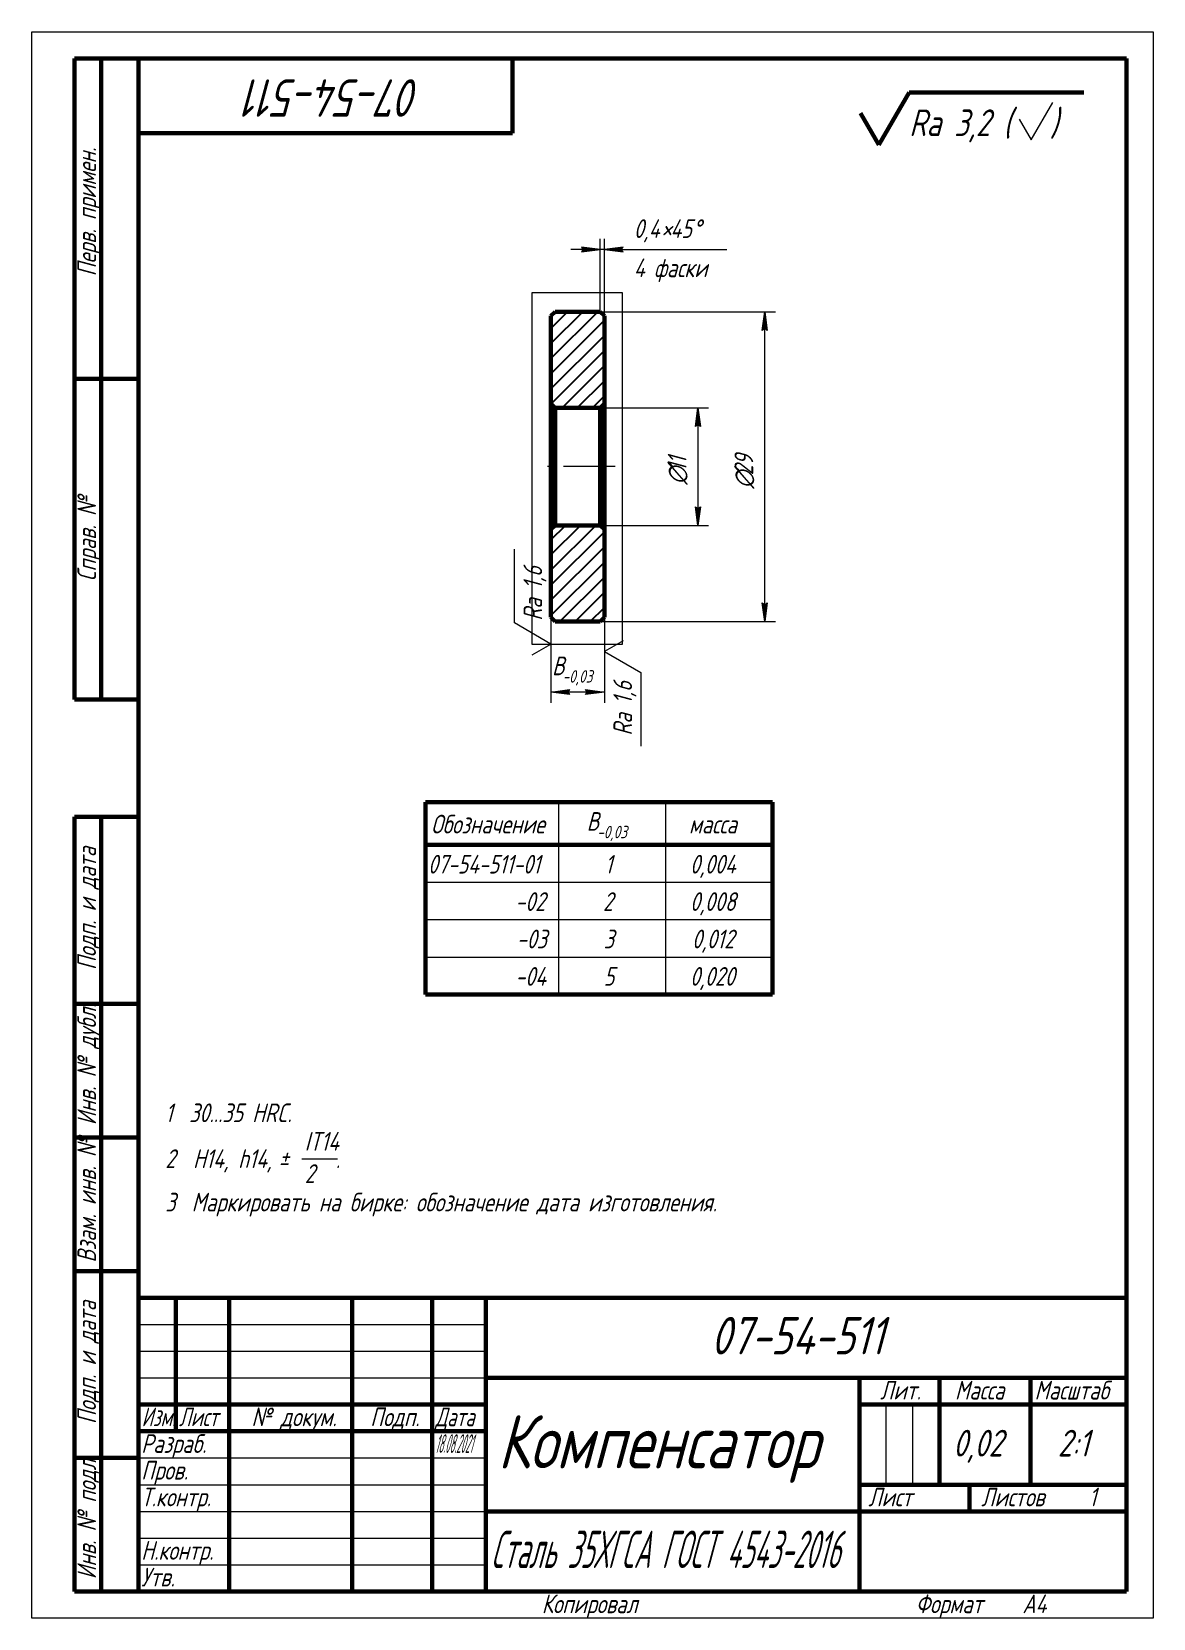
# Model space of a CAD drawing. Header units: millimetres. Extents: x 0 to 210, y 0 to 297.
import ezdxf

# ---------------------------------------------------------------- set-up
doc = ezdxf.new("R2010")
doc.units = ezdxf.units.MM
for name, pattern in [('K5LT_AXLED', [14.136858, 9.636858, -1.5, 1.5, -1.5]), ('K5LT_BASIC', [0]), ('K5LT_THIN', [0]), ('K5LT_THIN_INCLUDED_TO_HATCHING', [0])]:
    doc.linetypes.add(name, pattern=pattern)
doc.layers.add('Системный слой', color=7, linetype='Continuous')
doc.styles.add('KDIMTEXTSTYLE', font='GOST_AU.SHX', dxfattribs={"width": 0.96, "oblique": 15, "height": 5})
doc.styles.add('KTEXTSTYLE', font='GOST_AU.SHX', dxfattribs={"width": 0.96, "height": 5})
doc.dimstyles.new('KDIMSTYLE (2.00)', dxfattribs={"dimtxt": 5, "dimasz": 1, "dimexe": 2, "dimexo": 0, "dimgap": 1, "dimtad": 1, "dimlfac": 0.5, "dimtxsty": 'KDIMTEXTSTYLE', "dimsah": 1, "dimcen": 0, "dimdle": 1, "dimadec": 0, "dimazin": 0, "dimtfac": 0.667, "dimtmove": 0, "dimatfit": 3, "dimfxl": 1, "dimtvp": 1, "dimtolj": 1, "dimtzin": 0, "dimarcsym": 0})

# ---------------------------------------------------------------- blocks, each defined once
blk = doc.blocks.new('D0')
at = {"layer": 'Системный слой'}
for points in [[(137.7, 241.09), (137.24, 244.59), (136.77, 241.09), (137.24, 241.44)], [(137.24, 186.59), (136.77, 190.09), (137.24, 189.74), (137.7, 190.09)]]:
    blk.add_hatch(color=7, dxfattribs=at).paths.add_polyline_path(points)
at = {"layer": 'Системный слой', "color": 7, "linetype": 'K5LT_THIN', "lineweight": 18}
for p, q in [((106.42, 244.59), (139.24, 244.59)), ((136.77, 241.09), (137.24, 244.59)), ((137.24, 244.59), (137.7, 241.09)), ((137.24, 186.59), (137.24, 244.59)), ((137.24, 241.44), (136.77, 241.09)), ((137.7, 241.09), (137.24, 241.44)), ((137.24, 186.59), (136.77, 190.09)), ((136.77, 190.09), (137.24, 189.74)), ((137.24, 189.74), (137.7, 190.09)), ((137.7, 190.09), (137.24, 186.59)), ((106.42, 186.59), (139.24, 186.59))]:
    blk.add_line(p, q, dxfattribs=at)
at = {"layer": 'Системный слой', "color": 7, "char_height": 3.5, "attachment_point": 1, "rotation": 90, "style": 'KTEXTSTYLE'}
for s, insert in [('\\H3.5;\\W0.965;\\Q15;\\Q15;29', (131.59, 213.98)), ('\\H3.5;\\W0.965;\\Q15;\\Q15;∅', (131.59, 211.48))]:
    blk.add_mtext(s, dxfattribs=dict(at, insert=insert))
blk = doc.blocks.new('KDIMARROW_01')
at = {"layer": 'Системный слой'}
blk.add_hatch(color=0, dxfattribs=at).paths.add_polyline_path([(0, 0), (-3.5, 0.46), (-3.15, 0), (-3.5, -0.46)])
at = {"layer": 'Системный слой', "color": 0, "linetype": 'K5LT_THIN', "lineweight": 18}
for p, q in [((-3.15, 0), (-3.5, 0.46)), ((-3.5, 0.46), (0, 0)), ((0, 0), (-3.5, -0.46)), ((-3.5, -0.46), (-3.15, 0)), ((0, 0), (-1, 0))]:
    blk.add_line(p, q, dxfattribs=at)
blk = doc.blocks.new('D1')
at = {"layer": 'Системный слой'}
for points in [[(124.74, 226.59), (124.28, 223.09), (124.74, 223.44), (125.2, 223.09)], [(124.74, 204.59), (124.28, 208.09), (124.74, 207.74), (125.2, 208.09)]]:
    blk.add_hatch(color=7, dxfattribs=at).paths.add_polyline_path(points)
at = {"layer": 'Системный слой', "color": 7, "linetype": 'K5LT_THIN', "lineweight": 18}
for p, q in [((106.42, 226.59), (126.74, 226.59)), ((124.28, 223.09), (124.74, 226.59)), ((124.74, 226.59), (125.2, 223.09)), ((124.74, 226.59), (124.74, 204.59)), ((124.74, 223.44), (124.28, 223.09)), ((125.2, 223.09), (124.74, 223.44)), ((124.74, 204.59), (124.28, 208.09)), ((124.28, 208.09), (124.74, 207.74)), ((124.74, 207.74), (125.2, 208.09)), ((125.2, 208.09), (124.74, 204.59)), ((106.42, 204.59), (126.74, 204.59))]:
    blk.add_line(p, q, dxfattribs=at)
at = {"layer": 'Системный слой', "color": 7, "char_height": 3.5, "attachment_point": 1, "rotation": 90, "style": 'KTEXTSTYLE'}
for s, insert in [('\\H3.5;\\W0.965;\\Q15;\\Q15;11', (119.1, 214.72)), ('\\H3.5;\\W0.965;\\Q15;\\Q15;∅', (119.1, 212.22))]:
    blk.add_mtext(s, dxfattribs=dict(at, insert=insert))
blk = doc.blocks.new('D2')
at = {"layer": 'Системный слой'}
for points in [[(100.72, 173.84), (97.22, 173.38), (100.72, 172.92), (100.37, 173.38)], [(107.22, 173.38), (103.72, 173.84), (104.07, 173.38), (103.72, 172.92)]]:
    blk.add_hatch(color=7, dxfattribs=at).paths.add_polyline_path(points)
at = {"layer": 'Системный слой', "color": 7, "linetype": 'K5LT_THIN', "lineweight": 18}
for p, q in [((97.22, 187.39), (97.22, 171.38)), ((107.22, 187.39), (107.22, 171.38)), ((97.22, 173.38), (100.72, 173.84)), ((100.72, 172.92), (97.22, 173.38)), ((107.22, 173.38), (97.22, 173.38)), ((100.72, 173.84), (100.37, 173.38)), ((100.37, 173.38), (100.72, 172.92)), ((104.07, 173.38), (103.72, 173.84)), ((103.72, 173.84), (107.22, 173.38)), ((107.22, 173.38), (103.72, 172.92)), ((103.72, 172.92), (104.07, 173.38))]:
    blk.add_line(p, q, dxfattribs=at)
at = {"layer": 'Системный слой', "color": 7, "attachment_point": 1, "style": 'KTEXTSTYLE'}
for s, insert, char_height in [('\\H3.5;\\W0.965;\\Q15;\\Q15;B', (97.43, 180.04), 3.5), ('\\H3.5;\\W0.965;\\Q15;\\Q15;\\H2.33;-0,03', (99.38, 177.48), 2.3333)]:
    blk.add_mtext(s, dxfattribs=dict(at, insert=insert, char_height=char_height))
blk = doc.blocks.new('D3')
at = {"layer": 'Системный слой'}
for points in [[(106.42, 256.24), (102.92, 256.7), (103.27, 256.24), (102.92, 255.78)], [(110.72, 256.7), (107.22, 256.24), (110.72, 255.78), (110.37, 256.24)]]:
    blk.add_hatch(color=7, dxfattribs=at).paths.add_polyline_path(points)
at = {"layer": 'Системный слой', "color": 7, "linetype": 'K5LT_THIN', "lineweight": 18}
for p, q in [((106.42, 256.24), (100.92, 256.24)), ((106.42, 256.24), (102.92, 256.7)), ((102.92, 256.7), (103.27, 256.24)), ((103.27, 256.24), (102.92, 255.78)), ((102.92, 255.78), (106.42, 256.24)), ((106.42, 244.59), (106.42, 258.24)), ((107.22, 256.24), (106.42, 256.24)), ((107.22, 243.79), (107.22, 258.24)), ((110.72, 256.7), (107.22, 256.24)), ((107.22, 256.24), (110.72, 255.78)), ((107.22, 256.24), (112.72, 256.24)), ((107.22, 256.24), (110.73, 256.24)), ((110.37, 256.24), (110.72, 256.7)), ((110.72, 255.78), (110.37, 256.24)), ((110.73, 256.24), (130.17, 256.24))]:
    blk.add_line(p, q, dxfattribs=at)
at = {"layer": 'Системный слой', "color": 7, "char_height": 3.5, "attachment_point": 1, "style": 'KTEXTSTYLE'}
for s, insert in [('\\H3.5;\\W0.965;\\Q15;\\Q15;0,4', (112.73, 261.89)), ('\\H3.5;\\W0.965;\\Q15;\\Q15;45', (119.58, 261.89)), ('\\H3.5;\\W0.965;\\Q15;\\Q15;°', (123.75, 261.89)), ('\\H3.5;\\W0.965;\\Q15;\\Q15;×', (117.91, 261.89)), ('\\H3.5;\\W0.965;\\Q15;\\Q15;4 фаски', (112.73, 254.55))]:
    blk.add_mtext(s, dxfattribs=dict(at, insert=insert))
blk = doc.blocks.new('KDIMARROW_02')
at = {"layer": 'Системный слой'}
blk.add_hatch(color=0, dxfattribs=at).paths.add_polyline_path([(3.15, 0), (3.5, 0.46), (0, 0), (3.5, -0.46)])
at = {"layer": 'Системный слой', "color": 0, "linetype": 'K5LT_THIN', "lineweight": 18}
for p, q in [((0, 0), (-1, 0)), ((3.5, 0.46), (0, 0)), ((0, 0), (3.5, -0.46)), ((0, 0), (5.5, 0)), ((3.15, 0), (3.5, 0.46)), ((3.5, -0.46), (3.15, 0))]:
    blk.add_line(p, q, dxfattribs=at)
blk = doc.blocks.new('U0')
at = {"layer": 'Системный слой', "color": 7, "linetype": 'K5LT_THIN', "lineweight": 18}
for p, q in [((90.38, 186.32), (90.38, 200.11)), ((97.22, 182.37), (90.38, 186.32)), ((93.72, 180.35), (97.22, 182.37))]:
    blk.add_line(p, q, dxfattribs=at)
at = {"layer": 'Системный слой', "color": 7, "insert": (92.07, 186.75), "char_height": 3.5, "attachment_point": 1, "rotation": 90, "style": 'KTEXTSTYLE'}
blk.add_mtext('\\H3.5;\\W0.965;\\Q15;\\Q15;Ra 1,6', dxfattribs=at)
blk = doc.blocks.new('U1')
at = {"layer": 'Системный слой', "color": 7, "linetype": 'K5LT_THIN', "lineweight": 18}
for p, q in [((110.72, 182.99), (107.22, 180.97)), ((107.22, 180.97), (114.06, 177.02)), ((114.06, 177.02), (114.06, 163.23))]:
    blk.add_line(p, q, dxfattribs=at)
at = {"layer": 'Системный слой', "color": 7, "insert": (108.91, 165.23), "char_height": 3.5, "attachment_point": 1, "rotation": 90, "style": 'KTEXTSTYLE'}
blk.add_mtext('\\H3.5;\\W0.965;\\Q15;\\Q15;Ra 1,6', dxfattribs=at)
blk = doc.blocks.new('U2')
at = {"layer": 'Системный слой', "color": 150, "linetype": 'K5LT_BASIC', "lineweight": 60, "true_color": 0x0080ff}
for p, q in [((73.7, 152.78), (138.7, 152.78)), ((73.7, 116.78), (73.7, 152.78)), ((138.7, 116.78), (138.7, 152.78)), ((73.7, 144.78), (138.7, 144.78)), ((73.7, 116.78), (138.7, 116.78))]:
    blk.add_line(p, q, dxfattribs=at)
at = {"layer": 'Системный слой', "color": 7, "linetype": 'K5LT_THIN', "lineweight": 18}
for p, q in [((98.7, 116.78), (98.7, 152.78)), ((118.7, 116.78), (118.7, 152.78)), ((73.7, 137.78), (138.7, 137.78)), ((73.7, 130.78), (138.7, 130.78)), ((73.7, 123.78), (138.7, 123.78))]:
    blk.add_line(p, q, dxfattribs=at)
at = {"layer": 'Системный слой', "color": 7, "attachment_point": 1, "style": 'KTEXTSTYLE'}
for s, insert, char_height in [('\\H3.5;\\W0.965;\\Q15;\\Q15;Обозначение', (74.78, 150.41), 3.5), ('\\H3.5;\\W0.965;\\Q15;\\Q15;B', (103.91, 150.92), 3.5), ('\\H3.5;\\W0.965;\\Q15;\\Q15;масса', (123.06, 150.41), 3.5), ('\\H3.5;\\W0.965;\\Q15;\\Q15;\\H2.33;-0,03', (105.86, 148.35), 2.3333), ('\\H3.5;\\W0.965;\\Q15;\\Q15;\\W0.951;07-54-511-01', (74.2, 142.91), 3.5), ('\\H3.5;\\W0.965;\\Q15;\\Q15;1', (107.32, 142.91), 3.5), ('\\H3.5;\\W0.965;\\Q15;\\Q15;0,004', (123.25, 142.91), 3.5), ('\\H3.5;\\W0.965;\\Q15;\\Q15;-02', (90.54, 135.91), 3.5), ('\\H3.5;\\W0.965;\\Q15;\\Q15;2', (106.95, 135.91), 3.5), ('\\H3.5;\\W0.965;\\Q15;\\Q15;0,008', (123.25, 135.91), 3.5), ('\\H3.5;\\W0.965;\\Q15;\\Q15;-03', (90.82, 128.91), 3.5), ('\\H3.5;\\W0.965;\\Q15;\\Q15;3', (107.09, 128.91), 3.5), ('\\H3.5;\\W0.965;\\Q15;\\Q15;0,012', (123.62, 128.91), 3.5), ('\\H3.5;\\W0.965;\\Q15;\\Q15;-04', (90.54, 121.91), 3.5), ('\\H3.5;\\W0.965;\\Q15;\\Q15;5', (107.09, 121.91), 3.5), ('\\H3.5;\\W0.965;\\Q15;\\Q15;0,020', (123.25, 121.91), 3.5)]:
    blk.add_mtext(s, dxfattribs=dict(at, insert=insert, char_height=char_height))
blk = doc.blocks.new('U3')
at = {"layer": 'Системный слой', "color": 7, "linetype": 'K5LT_THIN_INCLUDED_TO_HATCHING', "lineweight": 18}
for p, q in [((93.67, 248.14), (93.67, 182.37)), ((110.62, 248.14), (93.67, 248.14)), ((110.62, 182.37), (110.62, 248.14)), ((93.67, 182.37), (110.62, 182.37))]:
    blk.add_line(p, q, dxfattribs=at)
blk = doc.blocks.new('U4')
at = {"color": 7, "linetype": 'K5LT_THIN', "lineweight": 18}
for p, q in [((0, 0), (0, 297)), ((0, 297), (210, 297)), ((210, 297), (210, 0)), ((20, 55), (85, 55)), ((20, 50), (85, 50)), ((20, 45), (85, 45)), ((159.96, 25), (159.96, 40)), ((164.98, 25), (164.98, 40)), ((20, 30), (85, 30)), ((20, 25), (85, 25)), ((20, 20), (85, 20)), ((20, 15), (85, 15)), ((20, 10), (85, 10)), ((210, 0), (0, 0))]:
    blk.add_line(p, q, dxfattribs=at)
at = {"color": 150, "linetype": 'K5LT_BASIC', "lineweight": 60, "true_color": 0x0080ff}
for p, q in [((8, 172), (8, 292)), ((20, 292), (8, 292)), ((13, 172), (13, 292)), ((20, 5), (20, 292)), ((20, 292), (205, 292)), ((90, 292), (90, 278)), ((205, 292), (205, 5)), ((90, 278), (20, 278)), ((20, 232), (8, 232)), ((20, 172), (8, 172)), ((8, 5), (8, 150)), ((20, 150), (8, 150)), ((13, 5), (13, 150)), ((20, 115), (8, 115)), ((20, 90), (8, 90)), ((20, 65), (8, 65)), ((20, 60), (205, 60)), ((20, 5), (20, 60)), ((27, 35), (27, 60)), ((37, 5), (37, 60)), ((60, 5), (60, 60)), ((75, 5), (75, 60)), ((85, 5), (85, 60)), ((85, 45), (205, 45)), ((155, 5), (155, 45)), ((170, 25), (170, 45)), ((187, 25), (187, 45)), ((20, 40), (85, 40)), ((155, 40), (170, 40)), ((170, 40), (205, 40)), ((20, 35), (85, 35)), ((20, 30), (8, 30)), ((155, 25), (205, 25)), ((175.57, 20), (175.57, 25)), ((85, 20), (155, 20)), ((155, 20), (205, 20)), ((20, 5), (8, 5)), ((205, 5), (20, 5))]:
    blk.add_line(p, q, dxfattribs=at)
at = {"color": 7, "attachment_point": 1, "style": 'KTEXTSTYLE'}
for s, insert, char_height, rotation in [('\\H3.5;\\W0.965;\\Q15;\\Q15;\\H7.00;07-54-511', (72.85, 281.1), 7, 180), ('\\H3.5;\\W0.965;\\Q15;\\Q15;Перв. примен.', (8.55, 251.21), 3.5, 90), ('\\H3.5;\\W0.965;\\Q15;\\Q15;Справ. №', (8.55, 194.14), 3.5, 90), ('\\H3.5;\\W0.965;\\Q15;\\Q15;Подп. и дата', (8.55, 121.35), 3.5, 90), ('\\H3.5;\\W0.965;\\Q15;\\Q15;Инв. № дубл.', (8.55, 92.31), 3.5, 90), ('\\H3.5;\\W0.965;\\Q15;\\Q15;Взам. инв. №', (8.55, 66.58), 3.5, 90), ('\\H3.5;\\W0.965;\\Q15;\\Q15;Подп. и дата', (8.55, 36.35), 3.5, 90), ('\\H3.5;\\W0.965;\\Q15;\\Q15;Инв. № подл.', (8.55, 7.31), 3.5, 90)]:
    blk.add_mtext(s, dxfattribs=dict(at, insert=insert, char_height=char_height, rotation=rotation))
for s, insert, char_height in [('\\H3.5;\\W0.965;\\Q15;\\Q15;\\H7.00;07-54-511', (127.15, 56.4), 7), ('\\H3.5;\\W0.965;\\Q15;\\Q15;Лит.', (158.84, 44.45), 3.5), ('\\H3.5;\\W0.965;\\Q15;\\Q15;Масса', (172.86, 44.45), 3.5), ('\\H3.5;\\W0.965;\\Q15;\\Q15;Масштаб', (187.77, 44.45), 3.5), ('\\H3.5;\\W0.965;\\Q15;\\Q15;\\W0.856;Изм.', (20.57, 39.45), 3.5), ('\\H3.5;\\W0.965;\\Q15;\\Q15;\\W0.862;Лист', (27.57, 39.45), 3.5), ('\\H3.5;\\W0.965;\\Q15;\\Q15;№ докум.', (41.14, 39.45), 3.5), ('\\H3.5;\\W0.965;\\Q15;\\Q15;Подп.', (63.38, 39.45), 3.5), ('\\H3.5;\\W0.965;\\Q15;\\Q15;\\W0.862;Дата', (75.57, 39.45), 3.5), ('\\H3.5;\\W0.965;\\Q15;\\Q15;\\H10.00;Компенсатор', (87.22, 38.06), 10), ('\\H3.5;\\W0.965;\\Q15;\\Q15;Разраб.', (20.5, 34.45), 3.5), ('\\H3.5;\\W0.965;\\Q15;\\Q15;\\W0.427;18.08.2021', (75.5, 34.45), 3.5), ('\\H3.5;\\W0.965;\\Q15;\\Q15;\\H5.00;0,02', (172.5, 35.28), 5), ('\\H3.5;\\W0.965;\\Q15;\\Q15;\\H5.00;{\\c16711680;2:1}', (192.11, 35.28), 5), ('\\H3.5;\\W0.965;\\Q15;\\Q15;Пров.', (20.5, 29.45), 3.5), ('\\H3.5;\\W0.965;\\Q15;\\Q15;Т.контр.', (20.5, 24.45), 3.5), ('\\H3.5;\\W0.965;\\Q15;\\Q15;Лист', (156.64, 24.45), 3.5), ('\\H3.5;\\W0.965;\\Q15;\\Q15;Листов', (177.78, 24.45), 3.5), ('\\H3.5;\\W0.965;\\Q15;\\Q15;1', (197.95, 24.45), 3.5), ('\\H3.5;\\W0.965;\\Q15;\\Q15;\\W0.607;\\H7.00;Сталь 35ХГСА ГОСТ 4543-2016', (85.97, 16.4), 7), ('\\H3.5;\\W0.965;\\Q15;\\Q15;Н.контр.', (20.5, 14.45), 3.5), ('\\H3.5;\\W0.965;\\Q15;\\Q15;Утв.', (20.5, 9.45), 3.5), ('\\H3.5;\\W0.965;\\Q15;\\Q15;Копировал', (95.5, 4.45), 3.5), ('\\H3.5;\\W0.965;\\Q15;\\Q15;Формат', (165.5, 4.45), 3.5), ('\\H3.5;\\W0.965;\\Q15;\\Q15;A4', (185.5, 4.45), 3.5)]:
    blk.add_mtext(s, dxfattribs=dict(at, insert=insert, char_height=char_height))
blk = doc.blocks.new('U5')
at = {"color": 7, "linetype": 'K5LT_THIN', "lineweight": 18}
blk.add_line((50.56, 86.03), (57.23, 86.03), dxfattribs=at)
at = {"color": 7, "char_height": 3.5, "attachment_point": 1, "style": 'KTEXTSTYLE'}
for s, insert in [('\\H3.5;\\W0.965;\\Q15;\\Q15;1', (25, 96.37)), ('\\H3.5;\\W0.965;\\Q15;\\Q15;30...35 HRC.', (29.48, 96.37)), ('\\H3.5;\\W0.965;\\Q15;\\Q15;IT14', (51.11, 91.03)), ('\\H3.5;\\W0.965;\\Q15;\\Q15;2', (25, 87.78)), ('\\H3.5;\\W0.965;\\Q15;\\Q15;H14, h14, ', (30.22, 87.78)), ('\\H3.5;\\W0.965;\\Q15;\\Q15;±', (46.24, 87.78)), ('\\H3.5;\\W0.965;\\Q15;\\Q15; ', (48.1, 87.78)), ('\\H3.5;\\W0.965;\\Q15;\\Q15;2', (51.13, 84.99)), ('\\H3.5;\\W0.965;\\Q15;\\Q15;.', (56.94, 87.78)), ('\\H3.5;\\W0.965;\\Q15;\\Q15;3', (25, 79.65)), ('\\H3.5;\\W0.965;\\Q15;\\Q15;Маркировать на бирке: обозначение дата изготовления.', (29.94, 79.65))]:
    blk.add_mtext(s, dxfattribs=dict(at, insert=insert))
blk = doc.blocks.new('U6')
at = {"color": 150, "linetype": 'K5LT_BASIC', "lineweight": 60, "true_color": 0x0080ff}
for p, q in [((158.61, 275.82), (164.29, 285.65)), ((164.29, 285.65), (197, 285.65)), ((155.18, 281.77), (158.61, 275.82))]:
    blk.add_line(p, q, dxfattribs=at)
at = {"color": 7, "linetype": 'K5LT_THIN', "lineweight": 18}
for p, q in [((187.12, 276.77), (191.18, 283.77)), ((184.91, 280.66), (187.12, 276.77))]:
    blk.add_line(p, q, dxfattribs=at)
at = {"color": 7, "char_height": 5, "attachment_point": 1, "style": 'KTEXTSTYLE'}
for s, insert in [('\\H3.5;\\W0.965;\\Q15;\\Q15;\\H5.00;Ra 3,2 (', (164.29, 282.46)), ('\\H3.5;\\W0.965;\\Q15;\\Q15;\\H5.00;)', (190.68, 282.46))]:
    blk.add_mtext(s, dxfattribs=dict(at, insert=insert))

msp = doc.modelspace()

# ---------------------------------------------------------------- hatches: boundary and pattern name
at = {"layer": 'Системный слой'}
h = msp.add_hatch(dxfattribs=at)
h.set_pattern_fill('', angle=45, style=0, pattern_type=0)
h.set_pattern_definition([(45, (0, 0), (-1.414214, 1.414214), [])])
h.paths.add_polyline_path([(107.221, 187.392), (107.221, 203.792), (106.421, 204.592), (98.021, 204.592), (97.221, 203.792), (97.221, 187.392), (98.021, 186.592), (106.421, 186.592)])
h.paths.add_polyline_path([(107.221, 227.392), (107.221, 243.792), (106.421, 244.592), (98.021, 244.592), (97.221, 243.792), (97.221, 227.392), (98.021, 226.592), (106.421, 226.592)])

# ---------------------------------------------------------------- linework, layer by layer
at = {"layer": 'Системный слой', "color": 150, "linetype": 'K5LT_BASIC', "lineweight": 60, "true_color": 0x0080ff}
for p, q in [((98.021, 244.592), (97.221, 243.792)), ((97.221, 227.392), (97.221, 243.792)), ((106.421, 244.592), (98.021, 244.592)), ((106.421, 244.592), (107.221, 243.792)), ((107.221, 227.392), (107.221, 243.792)), ((97.221, 227.392), (97.221, 203.792)), ((97.221, 227.392), (98.021, 226.592)), ((98.021, 226.592), (98.021, 204.592)), ((106.421, 226.592), (98.021, 226.592)), ((107.221, 227.392), (106.421, 226.592)), ((106.421, 226.592), (106.421, 204.592)), ((107.221, 227.392), (107.221, 203.792)), ((97.221, 203.792), (98.021, 204.592)), ((97.221, 187.392), (97.221, 203.792)), ((106.421, 204.592), (98.021, 204.592)), ((107.221, 203.792), (106.421, 204.592)), ((107.221, 187.392), (107.221, 203.792)), ((98.021, 186.592), (97.221, 187.392)), ((106.421, 186.592), (107.221, 187.392)), ((106.421, 186.592), (98.021, 186.592))]:
    msp.add_line(p, q, dxfattribs=at)
at = {"layer": 'Системный слой', "color": 30, "linetype": 'K5LT_AXLED', "lineweight": 18, "true_color": 0xff8000}
msp.add_line((109.221, 215.592), (95.221, 215.592), dxfattribs=at)

# ---------------------------------------------------------------- block references
for name in ['U4', 'U6', 'U5']:
    msp.add_blockref(name, (0, 0))
at = {"layer": 'Системный слой'}
for name in ['U3', 'U0', 'U1', 'U2']:
    msp.add_blockref(name, (0, 0), dxfattribs=at)

# ---------------------------------------------------------------- dimensions: what is measured, and where the dimension line sits
at = {"layer": 'Системный слой', "color": 7}
dim = msp.add_linear_dim(base=(107.221, 256.244), p1=(106.421, 244.592), p2=(107.221, 243.792), dimstyle='KDIMSTYLE (2.00)', override={"dimexo": 0, "dimpost": '\\H3.5;\\W0.965;\\Q15;<>\\H3.5;\\W0.965;\\Q15;\\Q15;\\Q15;×\\Q15;45\\Q15;°\\Q15;\\X\\H3.5;\\W0.965;\\Q15;\\Q15;4 фаски', "dimblk1": 'KDIMARROW_02', "dimblk2": 'KDIMARROW_02', "dimse1": 0, "dimse2": 0, "dimclrt": 7, "dimtol": 1, "dimtp": 0, "dimtm": 0, "dimtdec": 5, "dimtolj": 1}, dxfattribs=at)
dim.commit()
dim.dimension.update_dxf_attribs({"geometry": 'D3', "text_midpoint": (120.447, 256.244)})
for base, p1, p2, override, picture, middle in [((137.235, 186.592), (106.421, 244.592), (106.421, 186.592), {"dimexo": 0, "dimpost": '\\H3.5;\\W0.965;\\Q15;∅<>', "dimblk1": 'KDIMARROW_01', "dimblk2": 'KDIMARROW_01', "dimse1": 0, "dimse2": 0, "dimclrt": 7, "dimtol": 1, "dimtp": 0.26, "dimtm": 0.26, "dimtdec": 5, "dimtolj": 1}, 'D0', (137.235, 215.592)), ((124.743, 226.592), (106.421, 204.592), (106.421, 226.592), {"dimexo": 0, "dimpost": '\\H3.5;\\W0.965;\\Q15;∅<>', "dimblk1": 'KDIMARROW_01', "dimblk2": 'KDIMARROW_01', "dimse1": 0, "dimse2": 0, "dimclrt": 7, "dimtol": 1, "dimtp": 0.215, "dimtm": 0.215, "dimtdec": 5, "dimtolj": 1}, 'D1', (124.743, 215.592))]:
    dim = msp.add_linear_dim(base=base, p1=p1, p2=p2, angle=90, dimstyle='KDIMSTYLE (2.00)', override=override, dxfattribs=at)
    dim.commit()
    dim.dimension.update_dxf_attribs({"geometry": picture, "text_midpoint": middle, "dimtype": 160})
dim = msp.add_linear_dim(base=(107.221, 173.381), p1=(97.221, 187.392), p2=(107.221, 187.392), text='\\H3.5;\\W0.965;\\Q15;\\H3.5;\\W0.965;\\Q15;\\Q15;B\\H0.65x;\\S^ -0,03;\\H1.5x;', dimstyle='KDIMSTYLE (2.00)', override={"dimexo": 0, "dimblk1": 'KDIMARROW_01', "dimblk2": 'KDIMARROW_01', "dimse1": 0, "dimse2": 0, "dimclrt": 7, "dimtolj": 1}, dxfattribs=at)
dim.commit()
dim.dimension.update_dxf_attribs({"geometry": 'D2', "text_midpoint": (102.221, 173.381), "dimtype": 160})

doc.saveas('drawing.dxf')
